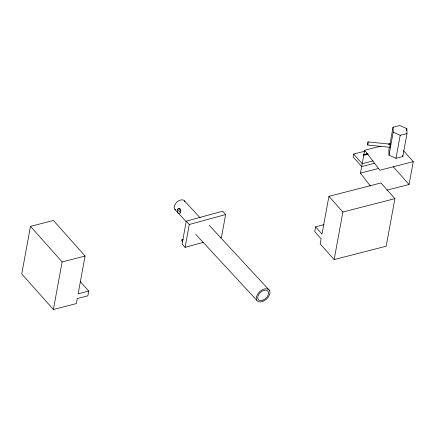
<?xml version="1.0" encoding="UTF-8"?>
<svg xmlns="http://www.w3.org/2000/svg" width="435" height="435" viewBox="0 0 435 435"><rect width="100%" height="100%" fill="white"/><g stroke="black" fill="none" stroke-linecap="round" stroke-linejoin="round"><path stroke-width="0.65" d="M180.753 210.687L180.394 212.628A2.659 1.696 88.6 0 1 178.187 213.161A2.659 1.696 88.6 0 1 177.513 209.795L178.062 208.74L178.883 208.267A2.659 1.696 88.6 0 1 180.753 210.687L178.578 208.376M389.983 146.138L390.342 144.175L390.026 147.307L367.765 145.04L367.863 142.68L368.086 141.908L390.342 144.175M88.724 291.069L78.142 293.794L85.07 256.03L53.423 220.463L30.483 226.358L21.75 273.93L53.396 309.497L76.337 303.603L77.267 298.546L87.854 295.822L88.724 291.069L80.257 281.554M53.396 309.497L62.123 261.93L30.483 226.358M183.238 239.364L181.939 239.723L181.732 240.859L182.51 241.702M220.148 237.738L221.448 237.385L225.64 214.553L222.655 211.192L186.283 221.154L182.091 243.986L185.076 247.341L203.265 242.366M185.076 247.341L189.268 224.509L186.283 221.154M315.565 226.858L314.69 231.61L321.128 238.848L320.198 243.904L334.156 259.592L386.182 246.221L394.909 198.648L380.957 182.961L328.931 196.332L321.998 234.095L315.565 226.858L324.015 224.683M334.156 259.592L342.889 212.019L328.931 196.332M364.72 151.233L353.639 154.082L353.117 156.932L361.675 166.556L374.714 163.201M368.233 154.191L363.736 155.344L363.345 154.909L363.481 154.18L363.867 154.615L367.129 153.778M370.364 186.049L360.474 173.103L364.666 150.265L380.962 146.078M389.417 146.965L388.814 150.249L388.999 155.148L395.98 158.302L402.783 156.556L407.002 133.556L406.817 128.651L399.836 125.503L393.039 127.248L389.901 144.333M388.999 155.148L393.218 132.148L393.039 127.248M395.98 158.302L400.2 135.301L407.002 133.556M406.459 130.625L406.817 128.651M386.835 190.209L409.058 184.494L413.25 161.662L403.495 150.695M367.765 145.04L368.086 141.908M189.268 224.509L225.64 214.553M388.134 144.235L390.092 143.735M363.345 154.909L367.847 153.751M373.132 160.896L362.203 163.707L353.639 154.082M360.474 173.103L378.727 168.41M413.25 161.662L379.913 170.232L364.666 150.265M62.123 261.93L85.07 256.03M342.889 212.019L394.909 198.648M393.218 132.148L400.2 135.301M209.289 225.352L269.423 290.335A8.075 5.035 -42.8 0 1 262.343 301.591A8.075 5.035 -42.8 0 1 257.656 294.125A8.075 5.035 -42.8 0 1 269.423 290.335M184.413 200.818L200.105 217.777M177.665 209.404L180.471 212.432M174.772 209.311L186.316 221.779M195.804 234.389L256.857 300.367M181.939 239.723L182.722 240.56M393.099 166.551L409.058 184.494M402.734 155.328L402.783 156.556M175.593 209.969A6.427 4.007 -42.8 0 1 177.056 201.954A6.427 4.007 -42.8 0 1 184.908 201.769M262.93 300.166A6.427 4.007 -42.8 0 0 267.96 291.107A6.427 4.007 -42.8 0 0 258.537 294.783A6.427 4.007 -42.8 0 0 262.93 300.166"/></g></svg>
